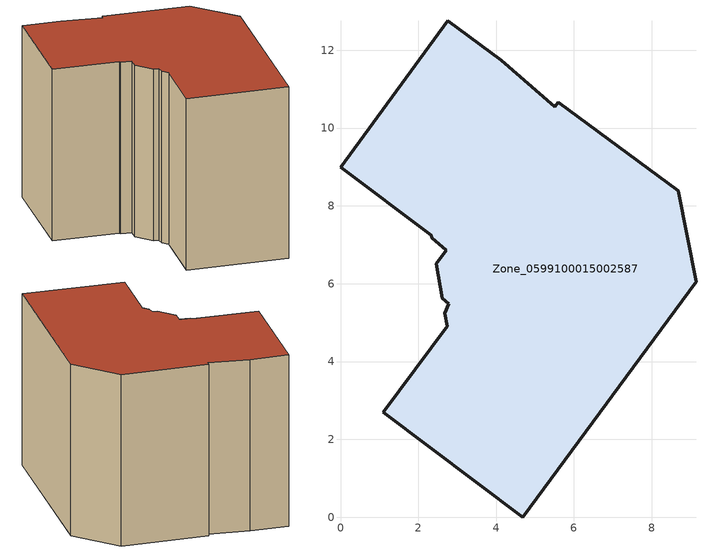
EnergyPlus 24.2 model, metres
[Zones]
Zone_0599100015002587
 floor ground (C_G): 2.35,7.17 2.34,7.24 0,9 2.76,12.76 4.14,11.74 5.51,10.54 5.6,10.66 8.69,8.38 9.14,6.05 4.69,0 1.1,2.69 2.74,4.9 2.68,5.24 2.79,5.49 2.62,5.62 2.46,6.52 2.72,6.86 z1.04
 wall outside (C_F): 4.14,11.74 2.76,12.76 0,9 2.34,7.24 2.35,7.17 2.72,6.86 2.46,6.52 2.62,5.62 2.79,5.49 2.68,5.24 2.74,4.9 1.1,2.69 4.69,0 9.14,6.05 8.69,8.38 5.6,10.66 5.51,10.54 4.14,11.74 z1.04:8.98
 roof outside (C_R): 2.34,7.24 2.35,7.17 2.72,6.86 2.46,6.52 2.62,5.62 2.79,5.49 2.68,5.24 2.74,4.9 1.1,2.69 4.69,0 9.14,6.05 8.69,8.38 5.6,10.66 5.51,10.54 4.14,11.74 2.76,12.76 0,9 z8.98
[BUILDING]
Pand.0599100015002587: North Axis=0; Terrain=City; Loads Convergence Tolerance Value=0.04; Temperature Convergence Tolerance Value=0.4; Solar Distribution=FullExterior; Maximum Number of Warmup Days=25; Minimum Number of Warmup Days=1
[Site:Location]
Rotterdam.The.Hague.AP_ZH_NLD Design_Conditions: Latitude=51.96; Longitude=4.45; Time Zone=1; Elevation=-4.5
[SITE:GROUNDTEMPERATURE:BUILDINGSURFACE]
18, 18, 18, 18, 18, 18, 18, 18, 18, 18, 18, 18
[MATERIAL] Thermal Absorptance=0.9; Solar Absorptance=0.7; Visible Absorptance=0.7
Name | Roughness | Thickness | Conductivity | Density | Specific Heat
G.TI.1975-1991 | MediumSmooth | 0.15 | 0.288461 | 540 | 1210
F.TI.1975-1991 | Rough | 0.3 | 0.230769 | 1920 | 840
R.TI.1975-1991 | MediumRough | 0.2 | 0.153846 | 1500 | 1000
[CONSTRUCTION]
C_G: G.TI.1975-1991
C_F: F.TI.1975-1991
C_R: R.TI.1975-1991
[ZONE]
Zone_0599100015002587: Type=1; Multiplier=1; Ceiling Height=Autocalculate; Volume=Autocalculate; Floor Area=autocalculate; Part of Total Floor Area=Yes
[ZONEINFILTRATION:DESIGNFLOWRATE]
Infil_Zone_0599100015002587: Zone or ZoneList or Space or SpaceList=Zone_0599100015002587; Schedule=AlwaysOn; Design Flow Rate Calculation Method=Flow/Area; Flow Rate per Floor Area=0.003; Constant Term Coefficient=1; Temperature Term Coefficient=0; Velocity Term Coefficient=0; Velocity Squared Term Coefficient=0
[HVACTEMPLATE:ZONE:IDEALLOADSAIRSYSTEM]
Zone_0599100015002587: Maximum Heating Supply Air Temperature=50; Minimum Cooling Supply Air Temperature=13; Maximum Heating Supply Air Humidity Ratio=0.0156; Minimum Cooling Supply Air Humidity Ratio=0.0077; Heating Limit=NoLimit; Cooling Limit=NoLimit; Dehumidification Control Type=ConstantSensibleHeatRatio; Cooling Sensible Heat Ratio=0.7; Dehumidification Setpoint=60; Humidification Control Type=None; Humidification Setpoint=30; Outdoor Air Method=None; Outdoor Air Flow Rate per Person=0.00944; Outdoor Air Flow Rate per Zone Floor Area=0; Outdoor Air Flow Rate per Zone=0; Demand Controlled Ventilation Type=None; Outdoor Air Economizer Type=NoEconomizer; Heat Recovery Type=None; Sensible Heat Recovery Effectiveness=0.7; Latent Heat Recovery Effectiveness=0.65
[ZONECONTROL:THERMOSTAT]
ThermostatControl_Zone_0599100015002587: Zone or ZoneList=Zone_0599100015002587; Control Type Schedule=DualSetpointControlType; Control 1=Thermostat_Zone_0599100015002587; Temperature Difference Between Cutout And Setpoint=0
[THERMOSTATSETPOINT:DUALSETPOINT]
Thermostat_Zone_0599100015002587: Heating Setpoint Temperature Schedule=HeatingSetpoint_Zone_0599100015002587; Cooling Setpoint Temperature Schedule=CoolingSetpoint_Zone_0599100015002587
[SCHEDULE:COMPACT]
HeatingSetpoint_Zone_0599100015002587: Through: 12/31, For: AllDays, Until: 24:00, 21
CoolingSetpoint_Zone_0599100015002587: Through: 12/31, For: AllDays, Until: 24:00, 24
DualSetpointControlType: Through: 12/31, For: AllDays, Until: 24:00, 4
AlwaysOn: Through: 12/31, For: AllDays, Until: 24:00, 1
